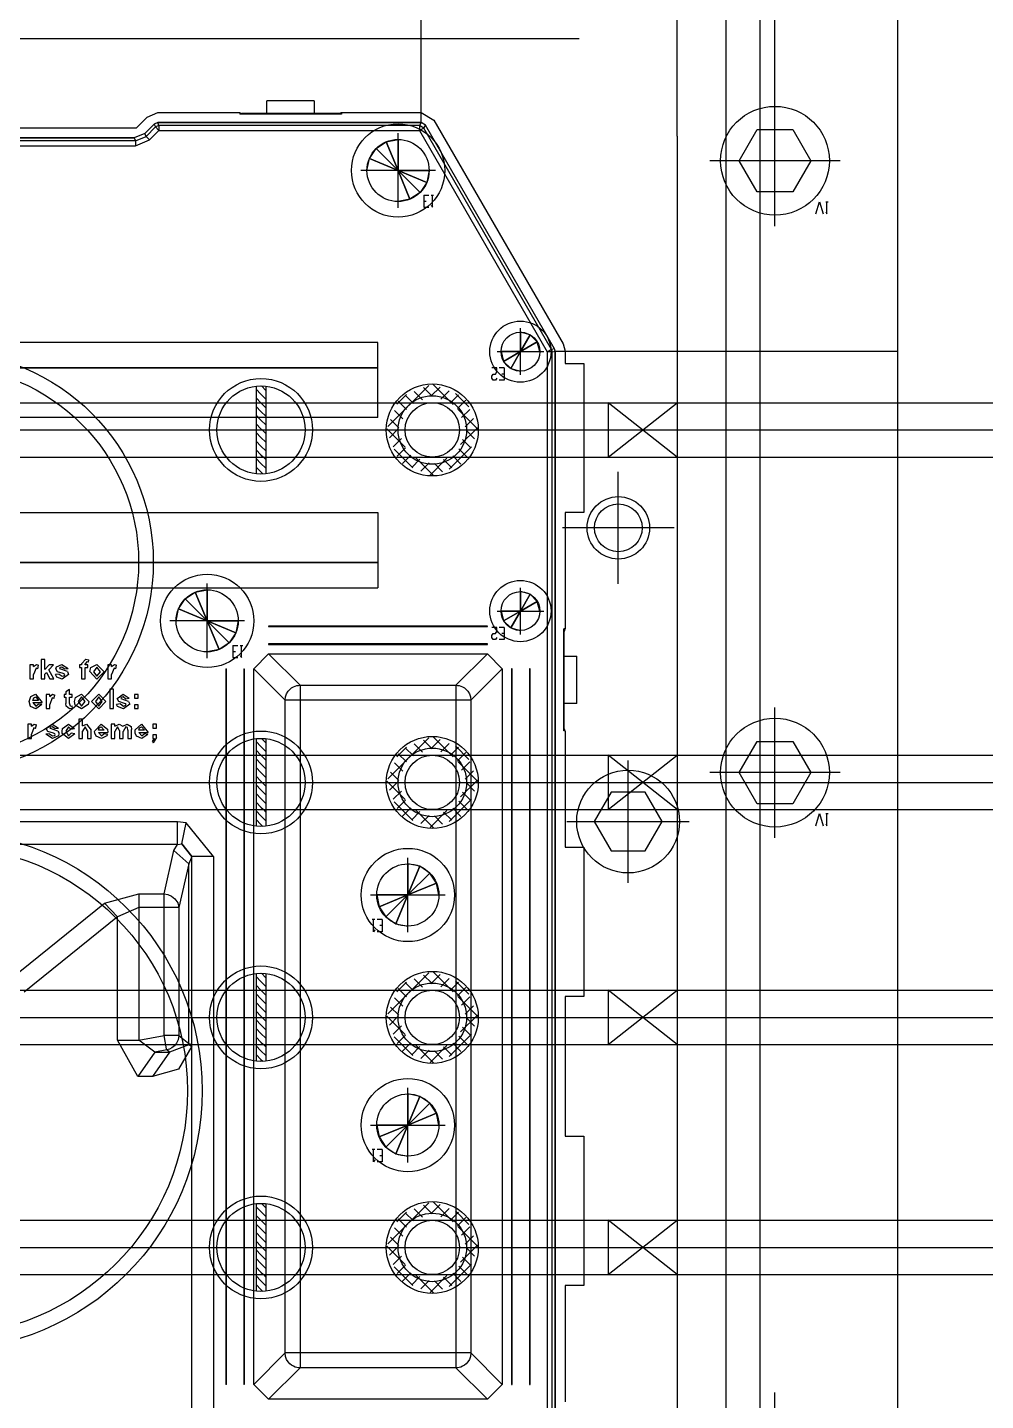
# Model space of a CAD drawing. Header units: millimetres. Extents: x -1 to 1014, y -756 to 757.
# Drawn here: x 235.4 to 287.9, y 277.1 to 352.5 of the extents above; entities that cross this region are included whole.
import ezdxf

# ---------------------------------------------------------------- set-up
doc = ezdxf.new("R2010")
doc.units = ezdxf.units.MM

# ---------------------------------------------------------------- blocks, each defined once
blk = doc.blocks.new('blockName2')
for points in [[(270.999, 346.485), (270.999, 410.377)], [(276.37, 348.723), (276.37, 410.377)], [(273.685, 29.578), (273.685, 405.569)], [(275.565, 29.578), (275.565, 405.569)], [(256.954, 347.235), (256.954, 363.942)], [(283.085, 358.57), (283.085, 231.002)], [(101.803, 351.856), (265.628, 351.856)], [(248.498, 347.728), (248.5, 348.42)], [(251.092, 348.42), (248.5, 348.42)], [(251.092, 348.42), (251.094, 347.728)], [(276.37, 341.561), (276.37, 348.723)], [(241.332, 346.946), (241.923, 347.54)], [(241.923, 347.54), (242.502, 347.78)], [(242.502, 347.78), (247.003, 347.78)], [(247.003, 347.78), (247.003, 347.701)], [(252.589, 347.701), (247.003, 347.701)], [(247.03, 347.77), (247.135, 347.728)], [(252.457, 347.728), (247.135, 347.728)], [(252.562, 347.77), (252.457, 347.728)], [(252.589, 347.78), (256.955, 347.78)], [(252.589, 347.78), (252.589, 347.701)], [(256.955, 347.78), (257.662, 347.372)], [(257.662, 347.372), (264.747, 335.101)], [(227.668, 346.946), (241.332, 346.946)], [(241.798, 346.641), (241.219, 346.401)], [(241.798, 346.641), (241.219, 346.401)], [(242.31, 347.155), (241.798, 346.641)], [(242.31, 347.155), (241.798, 346.641)], [(241.866, 346.479), (241.798, 346.641)], [(242.377, 346.993), (241.866, 346.479)], [(242.059, 346.287), (242.57, 346.8)], [(242.503, 347.235), (242.31, 347.155)], [(242.503, 347.235), (242.31, 347.155)], [(242.31, 347.155), (242.377, 346.993)], [(242.57, 347.073), (242.377, 346.993)], [(242.377, 346.993), (242.57, 346.8)], [(256.954, 347.235), (242.503, 347.235)], [(242.57, 347.073), (242.503, 347.235)], [(242.503, 347.235), (256.954, 347.235)], [(256.861, 347.073), (242.57, 347.073)], [(242.57, 347.073), (242.57, 346.8)], [(242.57, 346.8), (256.861, 346.8)], [(255.691, 342.558), (255.691, 346.651)], [(256.954, 347.235), (256.861, 347.073)], [(257.097, 346.936), (256.861, 347.073)], [(256.861, 347.073), (256.861, 346.8)], [(257.097, 346.935), (256.861, 346.8)], [(256.861, 346.8), (263.876, 334.649)], [(257.19, 347.099), (256.954, 347.235)], [(257.19, 347.099), (256.954, 347.235)], [(257.097, 346.936), (257.19, 347.099)], [(264.112, 334.785), (257.097, 346.936)], [(264.274, 334.828), (257.19, 347.099)], [(264.274, 334.828), (257.19, 347.099)], [(275.386, 343.437), (274.401, 345.142), (275.386, 346.847), (277.355, 346.847), (278.34, 345.142), (277.355, 343.437), (275.386, 343.437)], [(241.287, 346.239), (227.713, 346.239)], [(227.713, 345.966), (241.287, 345.966)], [(241.219, 346.401), (227.781, 346.401)], [(227.781, 346.401), (241.219, 346.401)], [(241.219, 346.401), (241.287, 346.239)], [(241.287, 346.239), (241.866, 346.479)], [(241.287, 345.966), (242.059, 346.287)], [(241.287, 346.239), (241.287, 345.966)], [(241.866, 346.479), (242.059, 346.287)], [(270.999, 346.485), (270.999, 243.087)], [(279.952, 345.142), (272.789, 345.142)], [(257.737, 344.605), (253.644, 344.605)], [(257.103, 343.26), (257.103, 342.588), (257.372, 342.588)], [(257.103, 343.26), (257.372, 343.26)], [(257.103, 342.924), (257.237, 342.924)], [(257.506, 342.7), (257.573, 342.588), (257.573, 343.26)], [(257.506, 343.26), (257.64, 343.26)], [(278.62, 342.221), (278.821, 342.893), (279.023, 342.221)], [(279.157, 342.333), (279.224, 342.221), (279.224, 342.893)], [(279.157, 342.893), (279.291, 342.893)], [(262.405, 333.389), (262.405, 335.947)], [(254.59, 335.164), (213.418, 335.164)], [(254.59, 331.046), (254.59, 335.164)], [(261.126, 334.668), (263.684, 334.668)], [(264.112, 334.785), (263.876, 334.649)], [(263.876, 334.649), (263.876, 250.412)], [(264.149, 334.649), (263.876, 334.649)], [(264.274, 334.828), (264.112, 334.785)], [(264.149, 334.649), (264.145, 334.696), (264.132, 334.742), (264.112, 334.785)], [(264.149, 334.649), (264.311, 334.692)], [(264.149, 250.412), (264.149, 334.649)], [(264.311, 334.692), (264.266, 334.815)], [(264.311, 334.692), (264.266, 334.815)], [(264.311, 250.412), (264.311, 334.692)], [(264.311, 334.692), (264.311, 250.412)], [(264.311, 334.692), (283.085, 334.692)], [(264.747, 335.101), (264.856, 334.692)], [(264.856, 334.692), (264.856, 334.026)], [(254.59, 333.765), (214.568, 333.765)], [(214.728, 333.804), (254.59, 333.804)], [(261.109, 333.216), (261.042, 333.104), (260.908, 333.104), (260.841, 333.216), (260.841, 333.328), (260.908, 333.439), (261.042, 333.439), (261.109, 333.551), (261.109, 333.775), (260.841, 333.775)], [(261.512, 333.775), (261.512, 333.104), (261.244, 333.104)], [(261.512, 333.775), (261.244, 333.775)], [(264.856, 334.026), (265.885, 334.026)], [(265.885, 334.026), (265.885, 325.835)], [(261.512, 333.439), (261.378, 333.439)], [(247.903, 332.773), (247.903, 327.969)], [(247.903, 332.606), (248.171, 332.338)], [(248.171, 332.338), (248.44, 332.069)], [(248.197, 332.787), (248.44, 332.544)], [(248.44, 332.773), (248.44, 327.969)], [(255.63, 331.78), (256.161, 332.311)], [(256.079, 332.277), (256.534, 331.822)], [(256.278, 331.716), (257.377, 332.814)], [(256.583, 332.485), (257.038, 332.03)], [(257.086, 332.694), (257.541, 332.239)], [(257.494, 332.219), (257.993, 332.719)], [(257.618, 332.874), (258.717, 331.776)], [(258.042, 332.055), (258.497, 332.51)], [(258.546, 331.847), (259.001, 332.302)], [(258.834, 332.371), (259.57, 331.635)], [(96.4318, 331.864), (270.999, 331.864)], [(247.903, 332.131), (248.17, 331.864)], [(247.903, 331.657), (248.171, 331.388)], [(248.17, 331.864), (248.171, 331.863)], [(248.171, 331.863), (248.44, 331.594)], [(255.126, 330.564), (256.225, 331.663)], [(255.699, 331.945), (256.154, 331.49)], [(258.961, 331.55), (259.416, 332.005)], [(258.975, 331.518), (260.073, 330.419)], [(259.17, 331.047), (259.625, 331.502)], [(267.212, 331.864), (267.212, 328.878)], [(270.999, 328.878), (267.212, 331.864)], [(267.212, 328.878), (270.999, 331.864)], [(270.999, 331.864), (323.906, 331.864)], [(270.999, 331.864), (270.999, 328.878)], [(254.59, 331.046), (214.568, 331.046)], [(247.903, 331.182), (248.171, 330.913)], [(248.171, 331.388), (248.44, 331.12)], [(248.171, 330.913), (248.44, 330.645)], [(255.281, 330.938), (255.737, 330.483)], [(255.49, 331.442), (255.945, 330.987)], [(259.379, 330.543), (259.834, 330.998)], [(96.4318, 330.371), (272.492, 330.371)], [(247.903, 330.707), (248.171, 330.439)], [(247.903, 330.232), (248.171, 329.964)], [(248.171, 330.439), (248.239, 330.371)], [(248.171, 329.964), (248.44, 329.695)], [(248.239, 330.371), (248.44, 330.17)], [(255.073, 330.435), (256.081, 329.426)], [(255.222, 329.947), (255.721, 330.447)], [(259.119, 329.571), (260.042, 330.495)], [(259.438, 330.342), (259.893, 329.887)], [(270.999, 330.371), (329.543, 330.371)], [(247.903, 329.758), (248.171, 329.489)], [(247.903, 329.283), (248.171, 329.014)], [(248.171, 329.489), (248.44, 329.221)], [(255.431, 329.444), (255.886, 329.899)], [(255.486, 329.309), (256.508, 328.287)], [(255.639, 328.94), (256.094, 329.395)], [(258.487, 328.227), (259.714, 329.454)], [(259.021, 329.335), (259.476, 328.88)], [(259.229, 329.839), (259.684, 329.384)], [(96.4318, 328.878), (270.999, 328.878)], [(247.903, 328.808), (248.171, 328.54)], [(248.171, 329.014), (248.308, 328.878)], [(248.171, 328.54), (248.44, 328.271)], [(248.308, 328.878), (248.44, 328.746)], [(255.935, 328.524), (256.391, 328.979)], [(256.439, 328.316), (256.894, 328.771)], [(256.625, 328.882), (257.634, 327.874)], [(256.943, 328.107), (257.398, 328.562)], [(257.446, 327.899), (258.37, 328.822)], [(257.682, 328.537), (258.137, 328.082)], [(258.186, 328.746), (258.641, 328.291)], [(258.689, 328.955), (259.144, 328.5)], [(270.999, 328.878), (323.906, 328.878)], [(247.903, 328.333), (248.171, 328.065)], [(248.171, 328.065), (248.276, 327.96)], [(267.776, 321.93), (267.776, 328.069)], [(214.568, 325.836), (254.59, 325.836)], [(254.59, 325.836), (254.59, 321.718)], [(264.856, 325.835), (264.856, 319.454)], [(265.885, 325.835), (264.856, 325.835)], [(270.846, 325), (264.707, 325)], [(214.568, 323.117), (254.59, 323.117)], [(254.59, 323.078), (214.728, 323.078)], [(213.418, 321.718), (254.59, 321.718)], [(245.217, 317.85), (245.217, 321.943)], [(262.405, 319.155), (262.405, 321.713)], [(261.126, 320.434), (263.684, 320.434)], [(247.263, 319.897), (243.17, 319.897)], [(260.589, 319.608), (248.591, 319.608)], [(248.591, 319.608), (248.591, 319.582)], [(248.591, 319.582), (260.589, 319.582)], [(260.589, 319.582), (260.589, 319.608)], [(261.109, 318.982), (261.042, 318.87), (260.908, 318.87), (260.841, 318.982), (260.841, 319.094), (260.908, 319.206), (261.042, 319.206), (261.109, 319.317), (261.109, 319.541), (260.841, 319.541)], [(261.512, 319.541), (261.512, 318.87), (261.244, 318.87)], [(261.512, 319.541), (261.244, 319.541)], [(264.778, 313.868), (264.778, 319.454)], [(264.856, 319.454), (264.778, 319.454)], [(264.846, 319.427), (264.804, 319.322)], [(261.512, 319.206), (261.378, 319.206)], [(264.804, 314), (264.804, 319.322)], [(246.629, 318.552), (246.629, 317.881), (246.898, 317.881)], [(246.629, 318.552), (246.898, 318.552)], [(246.629, 318.216), (246.763, 318.216)], [(247.032, 317.992), (247.099, 317.881), (247.099, 318.552)], [(247.032, 318.552), (247.166, 318.552)], [(247.775, 317.267), (248.591, 318.083)], [(260.589, 318.628), (248.591, 318.628)], [(248.591, 318.628), (248.591, 318.602)], [(248.591, 318.602), (260.589, 318.602)], [(248.591, 318.083), (260.589, 318.083)], [(248.591, 318.083), (250.311, 316.363)], [(260.589, 318.083), (258.869, 316.363)], [(260.589, 318.602), (260.589, 318.628)], [(260.589, 318.083), (261.405, 317.267)], [(264.804, 317.959), (265.496, 317.957)], [(265.496, 315.365), (265.496, 317.957)], [(235.696, 317.493), (235.492, 317.493)], [(235.492, 317.493), (235.492, 316.72)], [(235.696, 317.385), (235.849, 317.506)], [(235.696, 317.385), (235.696, 317.493)], [(235.827, 317.303), (235.696, 316.949)], [(235.919, 317.27), (235.827, 317.303)], [(235.849, 317.506), (235.967, 317.464)], [(235.919, 317.27), (235.967, 317.464)], [(236.111, 317.778), (236.111, 316.72)], [(236.314, 317.778), (236.111, 317.778)], [(236.314, 317.22), (236.314, 317.778)], [(236.551, 317.493), (236.314, 317.22)], [(236.527, 317.206), (236.782, 317.493)], [(236.796, 316.72), (236.527, 317.206)], [(236.782, 317.493), (236.551, 317.493)], [(236.919, 317.271), (236.944, 317.372)], [(237.011, 317.099), (236.919, 317.271)], [(236.944, 317.372), (237.243, 317.506)], [(237.144, 317.335), (237.122, 317.294)], [(237.122, 317.294), (237.142, 317.258)], [(237.549, 317.112), (237.142, 317.258)], [(237.248, 317.357), (237.144, 317.335)], [(237.243, 317.506), (237.584, 317.289)], [(237.38, 317.262), (237.248, 317.357)], [(237.38, 317.262), (237.584, 317.289)], [(238.319, 317.493), (238.21, 317.493)], [(238.21, 317.493), (238.21, 317.344)], [(238.21, 317.344), (238.319, 317.344)], [(238.319, 317.548), (238.555, 317.791)], [(238.319, 317.548), (238.319, 317.493)], [(238.319, 317.344), (238.319, 316.72)], [(238.608, 317.642), (238.522, 317.545)], [(238.522, 317.493), (238.522, 317.545)], [(238.671, 317.493), (238.522, 317.493)], [(238.522, 317.344), (238.671, 317.344)], [(238.522, 316.72), (238.522, 317.344)], [(238.555, 317.791), (238.725, 317.766)], [(238.705, 317.63), (238.608, 317.642)], [(238.671, 317.344), (238.671, 317.493)], [(238.705, 317.63), (238.725, 317.766)], [(238.774, 317.117), (238.836, 317.333)], [(238.836, 317.333), (239.167, 317.506)], [(239.168, 317.357), (238.978, 317.106)], [(239.167, 317.506), (239.561, 317.108)], [(239.357, 317.108), (239.168, 317.357)], [(239.976, 317.493), (239.772, 317.493)], [(239.772, 317.493), (239.772, 316.72)], [(239.976, 317.385), (240.129, 317.506)], [(239.976, 317.385), (239.976, 317.493)], [(240.107, 317.303), (239.976, 316.949)], [(240.2, 317.27), (240.107, 317.303)], [(240.129, 317.506), (240.247, 317.464)], [(240.2, 317.27), (240.247, 317.464)], [(246.25, 317.267), (246.25, 278.009)], [(246.25, 317.267), (246.276, 317.267)], [(246.276, 278.009), (246.276, 317.267)], [(247.23, 317.267), (247.23, 278.009)], [(247.23, 317.267), (247.256, 317.267)], [(247.256, 317.267), (247.256, 278.009)], [(247.775, 278.009), (247.775, 317.267)], [(247.775, 317.267), (249.495, 315.547)], [(261.405, 317.267), (259.685, 315.547)], [(261.405, 317.267), (261.405, 278.009)], [(261.924, 317.267), (261.924, 278.009)], [(261.95, 317.267), (261.924, 317.267)], [(261.95, 278.009), (261.95, 317.267)], [(262.904, 317.267), (262.904, 278.009)], [(262.93, 317.267), (262.904, 317.267)], [(262.93, 278.009), (262.93, 317.267)], [(235.492, 316.72), (235.696, 316.72)], [(235.696, 316.72), (235.696, 316.949)], [(236.111, 316.72), (236.314, 316.72)], [(236.314, 316.967), (236.398, 317.062)], [(236.314, 316.72), (236.314, 316.967)], [(236.398, 317.062), (236.592, 316.72)], [(236.592, 316.72), (236.796, 316.72)], [(237.095, 316.977), (236.892, 316.95)], [(236.962, 316.817), (236.892, 316.95)], [(237.261, 316.706), (236.962, 316.817)], [(237.324, 317.001), (237.011, 317.099)], [(237.095, 316.977), (237.261, 316.855)], [(237.611, 316.962), (237.261, 316.706)], [(237.261, 316.855), (237.38, 316.884)], [(237.393, 316.975), (237.324, 317.001)], [(237.38, 316.884), (237.407, 316.937)], [(237.407, 316.937), (237.393, 316.975)], [(237.549, 317.112), (237.611, 316.962)], [(238.319, 316.72), (238.522, 316.72)], [(239.168, 316.706), (238.774, 317.117)], [(238.978, 317.106), (239.168, 316.855)], [(239.561, 317.108), (239.168, 316.706)], [(239.168, 316.855), (239.357, 317.108)], [(239.772, 316.72), (239.976, 316.72)], [(239.976, 316.72), (239.976, 316.949)], [(235.449, 315.465), (235.534, 315.746)], [(235.534, 315.746), (235.802, 315.871)], [(235.656, 315.532), (235.699, 315.671)], [(235.699, 315.671), (235.811, 315.722)], [(235.802, 315.871), (236.168, 315.41)], [(235.811, 315.722), (235.964, 315.532)], [(236.583, 315.857), (236.379, 315.857)], [(236.379, 315.857), (236.379, 315.084)], [(236.583, 315.749), (236.736, 315.871)], [(236.583, 315.749), (236.583, 315.857)], [(236.714, 315.667), (236.583, 315.313)], [(236.806, 315.634), (236.714, 315.667)], [(236.736, 315.871), (236.854, 315.828)], [(236.806, 315.634), (236.854, 315.828)], [(237.467, 315.857), (237.372, 315.857)], [(237.372, 315.857), (237.372, 315.708)], [(237.372, 315.708), (237.467, 315.708)], [(237.67, 316.128), (237.467, 316.006)], [(237.467, 316.006), (237.467, 315.857)], [(237.467, 315.708), (237.467, 315.366)], [(237.67, 315.857), (237.67, 316.128)], [(237.819, 315.857), (237.67, 315.857)], [(237.67, 315.708), (237.819, 315.708)], [(237.67, 315.376), (237.67, 315.708)], [(237.819, 315.708), (237.819, 315.857)], [(237.936, 315.481), (237.997, 315.698)], [(237.997, 315.698), (238.329, 315.871)], [(238.33, 315.722), (238.14, 315.471)], [(238.329, 315.871), (238.723, 315.473)], [(238.519, 315.472), (238.33, 315.722)], [(238.88, 315.481), (239.273, 315.871)], [(239.274, 315.722), (239.083, 315.471)], [(239.273, 315.871), (239.667, 315.473)], [(239.463, 315.472), (239.274, 315.722)], [(240.082, 316.142), (239.878, 316.142)], [(239.878, 316.142), (239.878, 315.084)], [(240.082, 315.084), (240.082, 316.142)], [(240.28, 315.636), (240.604, 315.871)], [(240.504, 315.7), (240.483, 315.659)], [(240.483, 315.659), (240.503, 315.623)], [(240.609, 315.722), (240.504, 315.7)], [(240.604, 315.871), (240.944, 315.654)], [(240.741, 315.627), (240.609, 315.722)], [(240.741, 315.627), (240.944, 315.654)], [(241.44, 315.857), (241.237, 315.857)], [(241.237, 315.857), (241.237, 315.654)], [(241.237, 315.654), (241.44, 315.654)], [(241.44, 315.654), (241.44, 315.857)], [(249.495, 315.547), (249.518, 315.738), (249.577, 315.9), (249.658, 316.033), (249.751, 316.138), (249.851, 316.219), (249.951, 316.278), (250.049, 316.319), (250.142, 316.344), (250.227, 316.358), (250.311, 316.363)], [(250.311, 316.363), (250.311, 278.913)], [(250.311, 316.363), (258.869, 316.363)], [(258.869, 316.363), (258.869, 278.913)], [(258.869, 316.363), (258.956, 316.358), (259.04, 316.344), (259.132, 316.318), (259.229, 316.277), (259.329, 316.219), (259.428, 316.139), (259.522, 316.034), (259.603, 315.901), (259.661, 315.738), (259.685, 315.547)], [(235.525, 315.201), (235.449, 315.465)], [(235.821, 315.071), (235.525, 315.201)], [(235.652, 315.41), (235.82, 315.22)], [(235.652, 315.41), (236.168, 315.41)], [(235.964, 315.532), (235.656, 315.532)], [(235.82, 315.22), (235.951, 315.328)], [(236.154, 315.301), (235.821, 315.071)], [(236.154, 315.301), (235.951, 315.328)], [(236.379, 315.084), (236.583, 315.084)], [(236.583, 315.084), (236.583, 315.313)], [(237.473, 315.219), (237.467, 315.366)], [(237.669, 315.071), (237.473, 315.219)], [(237.833, 315.098), (237.669, 315.071)], [(237.728, 315.22), (237.67, 315.376)], [(237.728, 315.22), (237.813, 315.239)], [(237.833, 315.098), (237.813, 315.239)], [(237.979, 315.269), (237.936, 315.481)], [(238.33, 315.071), (237.979, 315.269)], [(238.14, 315.471), (238.33, 315.22)], [(238.33, 315.22), (238.519, 315.472)], [(238.694, 315.312), (238.33, 315.071)], [(238.723, 315.473), (238.694, 315.312)], [(239.274, 315.071), (238.88, 315.481)], [(239.083, 315.471), (239.274, 315.22)], [(239.667, 315.473), (239.274, 315.071)], [(239.274, 315.22), (239.463, 315.472)], [(239.878, 315.084), (240.082, 315.084)], [(240.456, 315.342), (240.252, 315.315)], [(240.306, 315.2), (240.252, 315.315)], [(240.371, 315.464), (240.28, 315.636)], [(240.621, 315.071), (240.306, 315.2)], [(240.685, 315.366), (240.371, 315.464)], [(240.456, 315.342), (240.621, 315.22)], [(240.909, 315.477), (240.503, 315.623)], [(240.971, 315.327), (240.621, 315.071)], [(240.621, 315.22), (240.741, 315.248)], [(240.753, 315.34), (240.685, 315.366)], [(240.741, 315.248), (240.768, 315.302)], [(240.768, 315.302), (240.753, 315.34)], [(240.909, 315.477), (240.971, 315.327)], [(241.44, 315.288), (241.237, 315.288)], [(241.237, 315.288), (241.237, 315.084)], [(241.237, 315.084), (241.44, 315.084)], [(241.44, 315.084), (241.44, 315.288)], [(249.495, 279.729), (249.495, 315.547)], [(259.685, 315.547), (249.495, 315.547)], [(259.685, 315.547), (259.685, 279.729)], [(265.496, 315.365), (264.804, 315.363)], [(276.37, 307.99), (276.37, 315.153)], [(235.574, 314.222), (235.37, 314.222)], [(235.37, 314.222), (235.37, 313.449)], [(235.574, 314.114), (235.727, 314.235)], [(235.574, 314.114), (235.574, 314.222)], [(235.727, 314.235), (235.845, 314.192)], [(235.797, 313.999), (235.845, 314.192)], [(236.39, 314), (236.714, 314.235)], [(236.714, 314.235), (237.055, 314.018)], [(237.275, 313.997), (237.613, 314.235)], [(237.613, 314.235), (237.944, 313.991)], [(238.373, 314.506), (238.169, 314.506)], [(238.169, 314.506), (238.169, 313.449)], [(238.373, 314.132), (238.373, 314.506)], [(238.373, 314.132), (238.598, 314.235)], [(238.598, 314.235), (238.847, 313.9)], [(239.047, 313.87), (239.398, 314.235)], [(239.398, 314.235), (239.749, 313.952)], [(240.152, 314.222), (239.949, 314.222)], [(239.949, 314.222), (239.949, 313.449)], [(240.152, 314.118), (240.381, 314.235)], [(240.152, 314.118), (240.152, 314.222)], [(240.381, 314.235), (240.589, 314.118)], [(240.589, 314.118), (240.823, 314.235)], [(240.823, 314.235), (241.053, 314.1)], [(241.264, 313.913), (241.612, 314.235)], [(241.612, 314.235), (241.978, 313.774)], [(242.23, 314.222), (242.23, 314.018)], [(242.433, 314.222), (242.23, 314.222)], [(242.433, 314.018), (242.433, 314.222)], [(235.37, 313.449), (235.574, 313.449)], [(235.705, 314.032), (235.574, 313.678)], [(235.574, 313.449), (235.574, 313.678)], [(235.797, 313.999), (235.705, 314.032)], [(236.566, 313.706), (236.363, 313.679)], [(236.732, 313.435), (236.363, 313.679)], [(236.482, 313.828), (236.39, 314)], [(236.795, 313.73), (236.482, 313.828)], [(236.566, 313.706), (236.732, 313.584)], [(236.615, 314.064), (236.594, 314.023)], [(236.594, 314.023), (236.613, 313.987)], [(237.02, 313.841), (236.613, 313.987)], [(236.719, 314.086), (236.615, 314.064)], [(236.851, 313.991), (236.719, 314.086)], [(236.732, 313.584), (236.851, 313.613)], [(237.056, 313.585), (236.732, 313.435)], [(236.864, 313.704), (236.795, 313.73)], [(236.851, 313.991), (237.055, 314.018)], [(236.851, 313.613), (236.878, 313.666)], [(236.878, 313.666), (236.864, 313.704)], [(237.02, 313.841), (237.075, 313.749)], [(237.082, 313.691), (237.056, 313.585)], [(237.075, 313.749), (237.082, 313.691)], [(237.253, 313.834), (237.275, 313.997)], [(237.264, 313.716), (237.253, 313.834)], [(237.612, 313.435), (237.264, 313.716)], [(237.611, 314.086), (237.456, 313.847)], [(237.456, 313.847), (237.616, 313.584)], [(237.741, 313.964), (237.611, 314.086)], [(237.958, 313.706), (237.612, 313.435)], [(237.616, 313.584), (237.754, 313.733)], [(237.741, 313.964), (237.944, 313.991)], [(237.958, 313.706), (237.754, 313.733)], [(238.169, 313.449), (238.373, 313.449)], [(238.527, 314.086), (238.373, 313.838)], [(238.373, 313.449), (238.373, 313.838)], [(238.644, 313.859), (238.527, 314.086)], [(238.644, 313.859), (238.644, 313.449)], [(238.644, 313.449), (238.847, 313.449)], [(238.847, 313.449), (238.847, 313.9)], [(239.045, 313.829), (239.047, 313.87)], [(239.053, 313.733), (239.045, 313.829)], [(239.121, 313.566), (239.053, 313.733)], [(239.417, 313.435), (239.121, 313.566)], [(239.249, 313.774), (239.417, 313.584)], [(239.249, 313.774), (239.764, 313.774)], [(239.252, 313.896), (239.296, 314.035)], [(239.561, 313.896), (239.252, 313.896)], [(239.296, 314.035), (239.407, 314.086)], [(239.407, 314.086), (239.561, 313.896)], [(239.417, 313.584), (239.547, 313.693)], [(239.711, 313.582), (239.417, 313.435)], [(239.751, 313.666), (239.547, 313.693)], [(239.751, 313.666), (239.711, 313.582)], [(239.749, 313.952), (239.764, 313.774)], [(239.949, 313.449), (240.152, 313.449)], [(240.305, 314.086), (240.152, 313.826)], [(240.152, 313.449), (240.152, 313.826)], [(240.41, 313.875), (240.305, 314.086)], [(240.41, 313.875), (240.41, 313.449)], [(240.41, 313.449), (240.613, 313.449)], [(240.764, 314.086), (240.613, 313.822)], [(240.613, 313.449), (240.613, 313.822)], [(240.85, 314.042), (240.764, 314.086)], [(240.871, 313.893), (240.85, 314.042)], [(240.871, 313.893), (240.871, 313.449)], [(240.871, 313.449), (241.074, 313.449)], [(241.053, 314.1), (241.074, 313.94)], [(241.074, 313.449), (241.074, 313.94)], [(241.259, 313.829), (241.264, 313.913)], [(241.266, 313.733), (241.259, 313.829)], [(241.335, 313.566), (241.266, 313.733)], [(241.63, 313.435), (241.335, 313.566)], [(241.462, 313.774), (241.63, 313.584)], [(241.462, 313.774), (241.978, 313.774)], [(241.466, 313.896), (241.509, 314.035)], [(241.774, 313.896), (241.466, 313.896)], [(241.509, 314.035), (241.621, 314.086)], [(241.621, 314.086), (241.774, 313.896)], [(241.63, 313.584), (241.761, 313.693)], [(241.964, 313.666), (241.63, 313.435)], [(241.964, 313.666), (241.761, 313.693)], [(242.216, 313.286), (242.325, 313.449)], [(242.23, 314.018), (242.433, 314.018)], [(242.433, 313.652), (242.23, 313.652)], [(242.23, 313.652), (242.23, 313.449)], [(242.23, 313.449), (242.325, 313.449)], [(242.433, 313.504), (242.254, 313.205)], [(242.433, 313.504), (242.433, 313.652)], [(247.903, 313.436), (247.903, 308.632)], [(248.197, 313.45), (248.44, 313.207)], [(248.44, 313.436), (248.44, 308.632)], [(256.278, 312.379), (257.377, 313.478)], [(257.618, 313.538), (258.717, 312.439)], [(264.856, 313.868), (264.778, 313.868)], [(264.846, 313.895), (264.804, 314)], [(264.856, 313.868), (264.856, 307.488)], [(242.216, 313.286), (242.254, 313.205)], [(247.903, 313.27), (248.171, 313.001)], [(247.903, 312.795), (248.17, 312.527)], [(248.171, 313.001), (248.44, 312.732)], [(255.63, 312.443), (256.161, 312.974)], [(256.079, 312.94), (256.534, 312.485)], [(256.583, 313.149), (257.038, 312.694)], [(257.086, 313.357), (257.541, 312.902)], [(257.494, 312.883), (257.993, 313.382)], [(258.042, 312.719), (258.497, 313.174)], [(258.546, 312.51), (259.001, 312.965)], [(258.834, 313.034), (259.57, 312.298)], [(258.961, 312.214), (259.416, 312.669)], [(275.386, 309.866), (274.401, 311.571), (275.386, 313.277), (277.355, 313.277), (278.34, 311.571), (277.355, 309.866), (275.386, 309.866)], [(96.4318, 312.527), (270.999, 312.527)], [(247.903, 312.32), (248.171, 312.051)], [(248.17, 312.527), (248.171, 312.526)], [(248.171, 312.526), (248.44, 312.258)], [(248.171, 312.051), (248.44, 311.783)], [(255.126, 311.227), (256.225, 312.326)], [(255.49, 312.105), (255.945, 311.65)], [(255.699, 312.609), (256.154, 312.154)], [(258.975, 312.181), (260.073, 311.083)], [(259.17, 311.71), (259.625, 312.165)], [(267.212, 312.527), (267.212, 309.541)], [(270.999, 309.541), (267.212, 312.527)], [(267.212, 309.541), (270.999, 312.527)], [(268.313, 305.529), (268.313, 312.243)], [(270.999, 312.527), (323.906, 312.527)], [(270.999, 312.527), (270.999, 309.541)], [(247.903, 311.845), (248.171, 311.577)], [(247.903, 311.371), (248.171, 311.102)], [(248.171, 311.577), (248.44, 311.308)], [(255.281, 311.602), (255.737, 311.147)], [(259.119, 310.234), (260.042, 311.158)], [(259.379, 311.207), (259.834, 311.662)], [(279.952, 311.571), (272.789, 311.571)], [(96.4318, 311.034), (272.492, 311.034)], [(247.903, 310.896), (248.171, 310.627)], [(247.903, 310.421), (248.171, 310.152)], [(248.171, 311.102), (248.239, 311.034)], [(248.171, 310.627), (248.44, 310.359)], [(248.239, 311.034), (248.44, 310.833)], [(255.073, 311.098), (256.081, 310.09)], [(255.222, 310.611), (255.721, 311.11)], [(255.431, 310.107), (255.886, 310.562)], [(259.229, 310.502), (259.684, 310.047)], [(259.438, 311.006), (259.893, 310.551)], [(269.244, 307.274), (270.174, 308.886), (269.244, 310.497), (267.383, 310.497), (266.453, 308.886), (267.383, 307.274), (269.244, 307.274)], [(270.999, 311.034), (329.543, 311.034)], [(247.903, 309.946), (248.171, 309.678)], [(248.171, 310.152), (248.44, 309.884)], [(248.171, 309.678), (248.308, 309.541)], [(255.486, 309.973), (256.508, 308.951)], [(255.639, 309.604), (256.094, 310.059)], [(255.935, 309.188), (256.391, 309.643)], [(258.487, 308.891), (259.714, 310.117)], [(259.021, 309.999), (259.476, 309.544)], [(96.4318, 309.541), (270.999, 309.541)], [(247.903, 309.471), (248.171, 309.203)], [(247.903, 308.997), (248.171, 308.728)], [(248.171, 309.203), (248.44, 308.934)], [(248.308, 309.541), (248.44, 309.409)], [(256.439, 308.979), (256.894, 309.434)], [(256.625, 309.545), (257.634, 308.537)], [(256.943, 308.771), (257.398, 309.226)], [(257.446, 308.562), (258.37, 309.486)], [(257.682, 309.201), (258.137, 308.746)], [(258.186, 309.409), (258.641, 308.954)], [(258.689, 309.618), (259.144, 309.163)], [(264.956, 308.886), (271.671, 308.886)], [(270.999, 309.541), (323.906, 309.541)], [(278.62, 308.651), (278.821, 309.322), (279.023, 308.651)], [(279.157, 308.762), (279.224, 308.651), (279.224, 309.322)], [(279.157, 309.322), (279.291, 309.322)], [(243.587, 308.865), (207.615, 308.865)], [(244.072, 308.814), (243.587, 308.865)], [(243.587, 307.63), (243.587, 308.865)], [(243.824, 307.66), (244.072, 308.814)], [(245.563, 306.967), (244.072, 308.814)], [(248.171, 308.728), (248.276, 308.623)], [(243.587, 307.63), (208.975, 307.63)], [(243.395, 307.306), (243.587, 307.63)], [(243.587, 307.63), (243.824, 307.66)], [(244.383, 306.967), (243.824, 307.66)], [(243.824, 307.66), (244.383, 306.967)], [(264.856, 307.488), (265.885, 307.488)], [(265.885, 307.488), (265.885, 299.296)], [(242.855, 304.912), (243.395, 307.306)], [(244.208, 306.565), (243.395, 307.306)], [(244.383, 306.968), (244.208, 306.565)], [(244.383, 296.664), (244.383, 306.968)], [(245.563, 306.967), (244.383, 306.967)], [(245.563, 306.967), (245.563, 272.233)], [(256.228, 302.811), (256.228, 306.904)], [(244.208, 306.565), (243.668, 304.171)], [(244.208, 296.704), (244.208, 306.565)], [(234.468, 300.272), (239.583, 304.404)], [(239.583, 304.404), (241.471, 304.912)], [(239.583, 304.404), (240.291, 303.662)], [(241.471, 304.912), (241.471, 296.897)], [(241.471, 304.912), (242.855, 304.912)], [(242.855, 297.153), (242.855, 304.912)], [(242.855, 304.912), (243.062, 304.879), (243.263, 304.796), (243.452, 304.65), (243.602, 304.436), (243.668, 304.171)], [(254.182, 304.857), (258.274, 304.857)], [(240.291, 303.662), (235.176, 299.531)], [(241.471, 304.171), (240.291, 303.662)], [(240.291, 296.897), (240.291, 303.662)], [(243.668, 304.171), (241.471, 304.171)], [(243.668, 304.171), (243.668, 297.153)], [(254.413, 303.512), (254.279, 303.512)], [(254.413, 302.953), (254.346, 302.841), (254.346, 303.512)], [(254.816, 303.512), (254.816, 302.841), (254.547, 302.841)], [(254.816, 303.512), (254.547, 303.512)], [(254.816, 303.177), (254.682, 303.177)], [(256.278, 299.488), (257.377, 300.587)], [(257.618, 300.646), (258.717, 299.548)], [(247.903, 300.545), (247.903, 295.741)], [(247.903, 300.378), (248.171, 300.11)], [(247.903, 299.904), (248.17, 299.636)], [(248.171, 300.11), (248.44, 299.841)], [(248.197, 300.559), (248.44, 300.316)], [(248.44, 300.545), (248.44, 295.741)], [(255.63, 299.552), (256.161, 300.083)], [(256.079, 300.049), (256.534, 299.594)], [(256.583, 300.258), (257.038, 299.803)], [(257.086, 300.466), (257.541, 300.011)], [(257.494, 299.992), (257.993, 300.491)], [(258.042, 299.827), (258.497, 300.283)], [(258.546, 299.619), (259.001, 300.074)], [(258.834, 300.143), (259.57, 299.407)], [(96.4318, 299.636), (270.999, 299.636)], [(247.903, 299.429), (248.171, 299.16)], [(248.17, 299.636), (248.171, 299.635)], [(248.171, 299.635), (248.44, 299.367)], [(248.171, 299.16), (248.44, 298.892)], [(255.126, 298.336), (256.225, 299.435)], [(255.49, 299.214), (255.945, 298.759)], [(255.699, 299.718), (256.154, 299.263)], [(258.961, 299.323), (259.416, 299.778)], [(258.975, 299.29), (260.073, 298.191)], [(259.17, 298.819), (259.625, 299.274)], [(264.856, 299.296), (264.856, 291.619)], [(265.885, 299.296), (264.856, 299.296)], [(267.212, 299.636), (267.212, 296.65)], [(267.212, 296.65), (270.999, 299.636)], [(270.999, 296.65), (267.212, 299.636)], [(270.999, 299.636), (323.906, 299.636)], [(270.999, 299.636), (270.999, 296.65)], [(247.903, 298.954), (248.171, 298.686)], [(247.903, 298.479), (248.171, 298.211)], [(248.171, 298.686), (248.44, 298.417)], [(255.281, 298.71), (255.737, 298.255)], [(259.379, 298.315), (259.834, 298.77)], [(96.4318, 298.143), (272.492, 298.143)], [(247.903, 298.005), (248.171, 297.736)], [(248.171, 298.211), (248.239, 298.143)], [(248.171, 297.736), (248.44, 297.467)], [(248.239, 298.143), (248.44, 297.942)], [(255.073, 298.207), (256.081, 297.199)], [(255.222, 297.72), (255.721, 298.219)], [(255.431, 297.216), (255.886, 297.671)], [(259.119, 297.343), (260.042, 298.267)], [(259.229, 297.611), (259.684, 297.156)], [(259.438, 298.115), (259.893, 297.66)], [(270.999, 298.143), (329.543, 298.143)], [(241.418, 294.9), (240.291, 296.897)], [(240.291, 296.897), (241.471, 296.897)], [(241.471, 296.897), (242.855, 297.153)], [(242.352, 296.233), (241.471, 296.897)], [(243.668, 297.153), (242.855, 297.153)], [(242.99, 296.421), (242.855, 297.153)], [(243.668, 297.153), (243.631, 296.918), (243.542, 296.723), (243.421, 296.573), (243.284, 296.465), (243.143, 296.394), (243.003, 296.354)], [(243.668, 297.153), (244.208, 296.704)], [(247.903, 297.53), (248.171, 297.261)], [(247.903, 297.055), (248.171, 296.787)], [(248.171, 297.261), (248.44, 296.993)], [(255.486, 297.081), (256.508, 296.059)], [(255.639, 296.712), (256.094, 297.167)], [(258.487, 295.999), (259.714, 297.226)], [(259.021, 297.107), (259.476, 296.652)], [(96.4318, 296.65), (270.999, 296.65)], [(242.352, 296.233), (241.418, 294.9)], [(244.377, 296.557), (243.636, 295.307), (242.214, 294.9)], [(243.148, 296.233), (242.214, 294.9)], [(243.003, 296.354), (242.352, 296.233)], [(242.352, 296.233), (243.148, 296.233)], [(243.003, 296.354), (242.998, 296.377), (242.99, 296.421)], [(243.148, 296.233), (243.003, 296.354)], [(244.205, 296.642), (243.148, 296.233)], [(244.208, 296.704), (244.205, 296.642)], [(244.383, 296.664), (244.205, 296.642)], [(244.205, 296.642), (244.379, 296.536)], [(244.208, 296.704), (244.383, 296.664)], [(244.379, 296.537), (244.383, 296.664)], [(244.383, 273.514), (244.379, 296.556)], [(247.903, 296.58), (248.171, 296.312)], [(247.903, 296.106), (248.171, 295.837)], [(248.171, 296.787), (248.308, 296.65)], [(248.171, 296.312), (248.44, 296.043)], [(248.308, 296.65), (248.44, 296.518)], [(255.935, 296.297), (256.391, 296.752)], [(256.439, 296.088), (256.894, 296.543)], [(256.625, 296.654), (257.634, 295.646)], [(256.943, 295.88), (257.398, 296.335)], [(257.446, 295.671), (258.37, 296.594)], [(257.682, 296.31), (258.137, 295.855)], [(258.186, 296.518), (258.641, 296.063)], [(258.689, 296.727), (259.144, 296.272)], [(270.999, 296.65), (323.906, 296.65)], [(248.171, 295.837), (248.276, 295.732)], [(242.214, 294.9), (241.418, 294.9)], [(256.228, 290.188), (256.228, 294.281)], [(254.182, 292.235), (258.274, 292.235)], [(264.856, 291.619), (265.885, 291.619)], [(265.885, 291.619), (265.885, 283.427)], [(254.413, 290.89), (254.279, 290.89)], [(254.413, 290.33), (254.346, 290.218), (254.346, 290.89)], [(254.816, 290.89), (254.816, 290.218), (254.547, 290.218)], [(254.816, 290.89), (254.547, 290.89)], [(254.816, 290.554), (254.682, 290.554)], [(247.903, 287.923), (247.903, 283.118)], [(248.197, 287.936), (248.44, 287.693)], [(248.44, 287.923), (248.44, 283.118)], [(256.278, 286.865), (257.377, 287.964)], [(257.086, 287.844), (257.541, 287.389)], [(257.494, 287.369), (257.993, 287.869)], [(257.618, 288.024), (258.717, 286.925)], [(247.903, 287.756), (248.171, 287.487)], [(247.903, 287.281), (248.17, 287.014)], [(248.171, 287.487), (248.44, 287.219)], [(255.63, 286.929), (256.161, 287.46)], [(255.699, 287.095), (256.154, 286.64)], [(256.079, 287.427), (256.534, 286.972)], [(256.583, 287.635), (257.038, 287.18)], [(258.042, 287.205), (258.497, 287.66)], [(258.546, 286.996), (259.001, 287.451)], [(258.834, 287.52), (259.57, 286.785)], [(258.961, 286.7), (259.416, 287.155)], [(96.4318, 287.014), (270.999, 287.014)], [(247.903, 286.806), (248.171, 286.538)], [(247.903, 286.332), (248.171, 286.063)], [(248.17, 287.014), (248.171, 287.013)], [(248.171, 287.013), (248.44, 286.744)], [(248.171, 286.538), (248.44, 286.269)], [(255.126, 285.714), (256.225, 286.812)], [(255.49, 286.591), (255.945, 286.136)], [(258.975, 286.667), (260.073, 285.569)], [(259.17, 286.196), (259.625, 286.651)], [(267.212, 287.014), (267.212, 284.027)], [(267.212, 284.027), (270.999, 287.014)], [(270.999, 284.027), (267.212, 287.014)], [(270.999, 287.014), (323.906, 287.014)], [(270.999, 287.014), (270.999, 284.027)], [(96.4318, 285.521), (272.492, 285.521)], [(247.903, 285.857), (248.171, 285.588)], [(248.171, 286.063), (248.44, 285.794)], [(248.171, 285.588), (248.239, 285.521)], [(248.239, 285.521), (248.44, 285.32)], [(255.073, 285.584), (256.081, 284.576)], [(255.222, 285.097), (255.721, 285.596)], [(255.281, 286.088), (255.737, 285.633)], [(259.119, 284.721), (260.042, 285.644)], [(259.379, 285.693), (259.834, 286.148)], [(270.999, 285.521), (329.543, 285.521)], [(247.903, 285.382), (248.171, 285.113)], [(247.903, 284.907), (248.171, 284.639)], [(248.171, 285.113), (248.44, 284.845)], [(255.431, 284.593), (255.886, 285.048)], [(259.229, 284.988), (259.684, 284.533)], [(259.438, 285.492), (259.893, 285.037)], [(96.4318, 284.027), (270.999, 284.027)], [(247.903, 284.433), (248.171, 284.164)], [(248.171, 284.639), (248.44, 284.37)], [(248.171, 284.164), (248.308, 284.027)], [(248.308, 284.027), (248.44, 283.895)], [(255.486, 284.459), (256.508, 283.437)], [(255.639, 284.09), (256.094, 284.545)], [(255.935, 283.674), (256.391, 284.129)], [(256.625, 284.032), (257.634, 283.024)], [(258.487, 283.377), (259.714, 284.604)], [(258.689, 284.104), (259.144, 283.649)], [(259.021, 284.485), (259.476, 284.03)], [(270.999, 284.027), (323.906, 284.027)], [(247.903, 283.958), (248.171, 283.689)], [(247.903, 283.483), (248.171, 283.214)], [(248.171, 283.689), (248.44, 283.421)], [(256.439, 283.466), (256.894, 283.921)], [(256.943, 283.257), (257.398, 283.712)], [(257.446, 283.048), (258.37, 283.972)], [(257.682, 283.687), (258.137, 283.232)], [(258.186, 283.896), (258.641, 283.441)], [(264.856, 283.427), (264.856, 277.047)], [(265.885, 283.427), (264.856, 283.427)], [(248.171, 283.214), (248.276, 283.109)], [(247.775, 278.009), (249.495, 279.729)], [(259.685, 279.729), (249.495, 279.729)], [(250.311, 278.913), (250.223, 278.919), (250.139, 278.932), (250.047, 278.958), (249.95, 278.999), (249.851, 279.058), (249.752, 279.138), (249.658, 279.243), (249.577, 279.376), (249.518, 279.538), (249.495, 279.729)], [(259.685, 279.729), (259.661, 279.539), (259.603, 279.376), (259.522, 279.243), (259.428, 279.138), (259.329, 279.058), (259.229, 278.999), (259.131, 278.958), (259.038, 278.932), (258.953, 278.918), (258.869, 278.913)], [(259.685, 279.729), (261.405, 278.009)], [(248.591, 277.194), (250.311, 278.913)], [(258.869, 278.913), (250.311, 278.913)], [(260.589, 277.194), (258.869, 278.913)], [(246.276, 278.009), (246.25, 278.009)], [(247.256, 278.009), (247.23, 278.009)], [(248.591, 277.194), (247.775, 278.009)], [(261.405, 278.009), (260.589, 277.194)], [(261.924, 278.009), (261.95, 278.009)], [(262.904, 278.009), (262.93, 278.009)], [(276.37, 270.391), (276.37, 277.554)], [(260.589, 277.194), (248.591, 277.194)]]:
    blk.add_lwpolyline(points)
for points in [[(254.115, 345.257), (254.485, 345.811), (255.691, 344.605), (255.691, 344.605)], [(254.485, 345.811), (255.038, 346.18), (255.691, 344.605), (255.691, 344.605)], [(255.038, 346.18), (255.691, 346.31), (255.691, 344.605), (255.691, 344.605)], [(253.986, 344.605), (254.115, 345.257), (255.691, 344.605), (255.691, 344.605)], [(257.396, 344.605), (257.266, 343.952), (255.691, 344.605), (255.691, 344.605)], [(257.266, 343.952), (256.897, 343.399), (255.691, 344.605), (255.691, 344.605)], [(256.897, 343.399), (256.344, 343.029), (255.691, 344.605), (255.691, 344.605)], [(256.344, 343.029), (255.691, 342.899), (255.691, 344.605), (255.691, 344.605)], [(262.938, 335.591), (262.405, 335.734), (262.405, 334.668), (262.405, 334.668)], [(263.328, 335.201), (262.938, 335.591), (262.405, 334.668), (262.405, 334.668)], [(261.339, 334.668), (261.482, 334.135), (262.405, 334.668), (262.405, 334.668)], [(261.482, 334.135), (261.872, 333.745), (262.405, 334.668), (262.405, 334.668)], [(261.872, 333.745), (262.405, 333.602), (262.405, 334.668), (262.405, 334.668)], [(263.471, 334.668), (263.328, 335.201), (262.405, 334.668), (262.405, 334.668)], [(243.641, 320.549), (244.011, 321.103), (245.217, 319.897), (245.217, 319.897)], [(244.011, 321.103), (244.564, 321.472), (245.217, 319.897), (245.217, 319.897)], [(244.564, 321.472), (245.217, 321.602), (245.217, 319.897), (245.217, 319.897)], [(262.938, 321.357), (262.405, 321.5), (262.405, 320.434), (262.405, 320.434)], [(263.328, 320.967), (262.938, 321.357), (262.405, 320.434), (262.405, 320.434)], [(263.471, 320.434), (263.328, 320.967), (262.405, 320.434), (262.405, 320.434)], [(243.511, 319.897), (243.641, 320.549), (245.217, 319.897), (245.217, 319.897)], [(261.339, 320.434), (261.482, 319.901), (262.405, 320.434), (262.405, 320.434)], [(261.482, 319.901), (261.872, 319.511), (262.405, 320.434), (262.405, 320.434)], [(261.872, 319.511), (262.405, 319.368), (262.405, 320.434), (262.405, 320.434)], [(246.922, 319.897), (246.792, 319.244), (245.217, 319.897), (245.217, 319.897)], [(246.792, 319.244), (246.423, 318.691), (245.217, 319.897), (245.217, 319.897)], [(246.423, 318.691), (245.869, 318.321), (245.217, 319.897), (245.217, 319.897)], [(245.869, 318.321), (245.217, 318.191), (245.217, 319.897), (245.217, 319.897)], [(256.881, 306.433), (256.228, 306.563), (256.228, 304.857), (256.228, 304.857)], [(257.434, 306.063), (256.881, 306.433), (256.228, 304.857), (256.228, 304.857)], [(257.804, 305.51), (257.434, 306.063), (256.228, 304.857), (256.228, 304.857)], [(257.933, 304.857), (257.804, 305.51), (256.228, 304.857), (256.228, 304.857)], [(254.523, 304.857), (254.652, 304.205), (256.228, 304.857), (256.228, 304.857)], [(254.652, 304.205), (255.022, 303.651), (256.228, 304.857), (256.228, 304.857)], [(255.022, 303.651), (255.575, 303.282), (256.228, 304.857), (256.228, 304.857)], [(255.575, 303.282), (256.228, 303.152), (256.228, 304.857), (256.228, 304.857)], [(256.881, 293.81), (256.228, 293.94), (256.228, 292.235), (256.228, 292.235)], [(257.434, 293.441), (256.881, 293.81), (256.228, 292.235), (256.228, 292.235)], [(257.804, 292.887), (257.434, 293.441), (256.228, 292.235), (256.228, 292.235)], [(257.933, 292.235), (257.804, 292.887), (256.228, 292.235), (256.228, 292.235)], [(254.523, 292.235), (254.652, 291.582), (256.228, 292.235), (256.228, 292.235)], [(254.652, 291.582), (255.022, 291.029), (256.228, 292.235), (256.228, 292.235)], [(255.022, 291.029), (255.575, 290.659), (256.228, 292.235), (256.228, 292.235)], [(255.575, 290.659), (256.228, 290.529), (256.228, 292.235), (256.228, 292.235)]]:
    blk.add_lwpolyline(points, close=True)
for centre, radius in [((276.37, 345.142), 2.9844), ((255.691, 344.605), 2.5581), ((255.691, 344.605), 1.7054), ((262.405, 334.668), 1.6785), ((262.405, 334.668), 1.0659), ((230.714, 323.12), 11.5483), ((230.714, 323.12), 10.7426), ((248.171, 330.371), 2.8199), ((248.171, 330.371), 2.4171), ((257.57, 330.371), 2.5234), ((257.57, 330.371), 1.88), ((257.57, 330.371), 1.4932), ((267.776, 325), 1.7121), ((267.776, 325), 1.3093), ((245.217, 319.897), 2.5581), ((262.405, 320.434), 1.6785), ((245.217, 319.897), 1.7054), ((262.405, 320.434), 1.0659), ((276.37, 311.571), 2.9844), ((248.171, 311.034), 2.8199), ((248.171, 311.034), 2.4171), ((257.57, 311.034), 2.5234), ((257.57, 311.034), 1.88), ((257.57, 311.034), 1.4932), ((268.313, 308.886), 2.8199), ((230.714, 294.115), 14.2339), ((230.714, 294.115), 13.4283), ((256.228, 304.857), 2.5581), ((256.228, 304.857), 1.7054), ((248.171, 298.143), 2.8199), ((257.57, 298.143), 2.5234), ((248.171, 298.143), 2.4171), ((257.57, 298.143), 1.88), ((257.57, 298.143), 1.4932), ((256.228, 292.235), 2.5581), ((256.228, 292.235), 1.7054), ((248.171, 285.521), 2.8199), ((248.171, 285.521), 2.4171), ((257.57, 285.521), 2.5234), ((257.57, 285.521), 1.88), ((257.57, 285.521), 1.4932)]:
    blk.add_circle(centre, radius)

msp = doc.modelspace()

# ---------------------------------------------------------------- block references
msp.add_blockref('blockName2', (0, 0))

doc.saveas('drawing.dxf')
